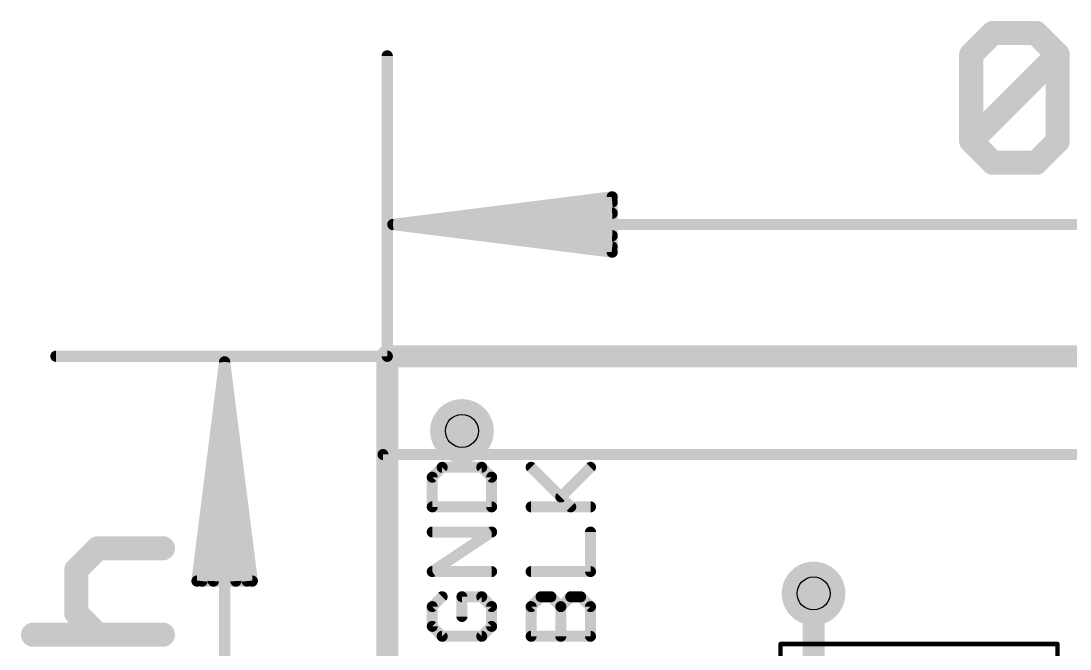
# Model space of a CAD drawing. Extents: x -39 to 68, y -15 to 21.
# Drawn here: x -4.23 to 7.89, y 13.89 to 21.15 of the extents above; entities that cross this region are included whole.
import ezdxf

# ---------------------------------------------------------------- set-up
doc = ezdxf.new("R2010")
doc.units = 0
for name, color, linetype in [('1', 12, 'CONTINUOUS'), ('16', 132, 'CONTINUOUS'), ('18', 110, 'CONTINUOUS'), ('20', 53, 'CONTINUOUS'), ('21', 53, 'CONTINUOUS'), ('22', 53, 'CONTINUOUS'), ('39', 12, 'CONTINUOUS'), ('44', 253, 'CONTINUOUS'), ('47', 253, 'CONTINUOUS')]:
    doc.layers.add(name, color=color, linetype=linetype)

# ---------------------------------------------------------------- blocks, each defined once
blk = doc.blocks.new('ROUNDV')
at = {"const_width": 0.5}
blk.add_lwpolyline([(0, -0.25, 1), (0, 0.25, 1), (0, -0.25)], format="xyb", dxfattribs=at)

msp = doc.modelspace()

# ---------------------------------------------------------------- linework, layer by layer
at = {"layer": '1', "const_width": 0.254}
for points in [[(0, 0), (0, 17.272)], [(0, 17.272), (22.86, 17.272)], [(4.9276, 13.2588), (4.9276, 14.5288)]]:
    msp.add_lwpolyline(points, dxfattribs=at)
at = {"layer": '1', "const_width": 0.127}
for points in [[(0.0635, 17.272, 1), (-0.0635, 17.272)], [(0, 17.3355, 1), (0, 17.2085)], [(4.9911, 14.5288, 1), (4.8641, 14.5288)]]:
    msp.add_lwpolyline(points, format="xyb", dxfattribs=at)
at = {"layer": '16', "const_width": 0.254}
for points in [[(0, 0), (0, 17.272)], [(0, 17.272), (22.86, 17.272)], [(4.9276, 14.5288), (4.9276, 8.636)]]:
    msp.add_lwpolyline(points, dxfattribs=at)
at = {"layer": '16', "const_width": 0.127}
for points in [[(0.0635, 17.272, 1), (-0.0635, 17.272)], [(0, 17.3355, 1), (0, 17.2085)], [(4.9911, 14.5288, 1), (4.8641, 14.5288)]]:
    msp.add_lwpolyline(points, format="xyb", dxfattribs=at)
at = {"layer": '20', "const_width": 0.2032}
for points in [[(0, 0), (0, 17.272)], [(0, 17.272), (22.86, 17.272)]]:
    msp.add_lwpolyline(points, dxfattribs=at)
at = {"layer": '20', "const_width": 0.1016}
for points in [[(0.0508, 17.272, 1), (-0.0508, 17.272)], [(0, 17.3228, 1), (0, 17.2212)]]:
    msp.add_lwpolyline(points, format="xyb", dxfattribs=at)
at = {"layer": '21', "const_width": 0.127}
for points in [[(0.6345, 15.9879), (0.5201, 15.8735)], [(1.0921, 15.9879), (0.6345, 15.9879)], [(1.2065, 15.8735), (1.0921, 15.9879)], [(2.1207, 15.5303), (1.6631, 15.9879)], [(2.0063, 15.6447), (2.3495, 15.9879)], [(0.5201, 15.8735), (0.5201, 15.5303)], [(1.2065, 15.5303), (1.2065, 15.8735)], [(0.5201, 15.5303), (1.2065, 15.5303)], [(1.6631, 15.5303), (2.3495, 15.5303)], [(0.5201, 14.7819), (1.2065, 15.2395)], [(1.2065, 15.2395), (0.5201, 15.2395)], [(2.3495, 14.7819), (2.3495, 15.2395)], [(1.2065, 14.7819), (0.5201, 14.7819)], [(1.6631, 14.7819), (2.3495, 14.7819)], [(0.6345, 14.4911), (0.5201, 14.3767)], [(1.0921, 14.4911), (0.8633, 14.4911)], [(0.8633, 14.4911), (0.8633, 14.2623)], [(1.2065, 14.3767), (1.0921, 14.4911)], [(1.6631, 14.3767), (1.7775, 14.4911)], [(1.7775, 14.4911), (1.8919, 14.4911)], [(1.8919, 14.4911), (2.0063, 14.3767)], [(2.0063, 14.3767), (2.1207, 14.4911)], [(2.1207, 14.4911), (2.2351, 14.4911)], [(2.2351, 14.4911), (2.3495, 14.3767)], [(0.5201, 14.3767), (0.5201, 14.1479)], [(1.2065, 14.1479), (1.2065, 14.3767)], [(1.6631, 14.0335), (1.6631, 14.3767)], [(2.0063, 14.0335), (2.0063, 14.3767)], [(2.3495, 14.3767), (2.3495, 14.0335)], [(0.5201, 14.1479), (0.6345, 14.0335)], [(1.0921, 14.0335), (1.2065, 14.1479)], [(0.6345, 14.0335), (1.0921, 14.0335)], [(2.3495, 14.0335), (1.6631, 14.0335)]]:
    msp.add_lwpolyline(points, dxfattribs=at)
at = {"layer": '21', "const_width": 0.0635}
for points in [[(0.6345, 16.0197, 1), (0.6345, 15.9562)], [(0.657, 15.9655, 1), (0.6121, 16.0104)], [(1.1146, 16.0104, 1), (1.0697, 15.9655)], [(1.0921, 15.9562, 1), (1.0921, 16.0197)], [(1.6856, 16.0104, 1), (1.6407, 15.9655)], [(2.372, 15.9655, 1), (2.327, 16.0104)], [(0.5519, 15.8735, 1), (0.4884, 15.8735)], [(0.4977, 15.896, 1), (0.5426, 15.8511)], [(1.2383, 15.8735, 1), (1.1748, 15.8735)], [(1.184, 15.8511, 1), (1.229, 15.896)], [(1.9839, 15.6672, 1), (2.0288, 15.6223)], [(0.5201, 15.5621, 1), (0.5201, 15.4986)], [(0.4884, 15.5303, 1), (0.5519, 15.5303)], [(1.1748, 15.5303, 1), (1.2383, 15.5303)], [(1.2065, 15.4986, 1), (1.2065, 15.5621)], [(1.6631, 15.5621, 1), (1.6631, 15.4986)], [(2.0983, 15.5079, 1), (2.1432, 15.5528)], [(2.3495, 15.4986, 1), (2.3495, 15.5621)], [(0.5201, 15.2713, 1), (0.5201, 15.2078)], [(1.2241, 15.2131, 1), (1.1889, 15.2659)], [(1.2065, 15.2078, 1), (1.2065, 15.2713)], [(2.3813, 15.2395, 1), (2.3177, 15.2395)], [(0.5201, 14.8137, 1), (0.5201, 14.7502)], [(0.5025, 14.8083, 1), (0.5377, 14.7555)], [(1.2065, 14.7502, 1), (1.2065, 14.8137)], [(1.6631, 14.8137, 1), (1.6631, 14.7502)], [(2.3177, 14.7819, 1), (2.3813, 14.7819)], [(2.3495, 14.7502, 1), (2.3495, 14.8137)], [(0.657, 14.4686, 1), (0.6121, 14.5135)], [(0.8633, 14.5228, 1), (0.8633, 14.4593)], [(0.8951, 14.4911, 1), (0.8316, 14.4911)], [(1.1146, 14.5135, 1), (1.0697, 14.4686)], [(1.0921, 14.4593, 1), (1.0921, 14.5228)], [(1.7775, 14.5228, 1), (1.7775, 14.4593)], [(1.8, 14.4686, 1), (1.7551, 14.5135)], [(1.9144, 14.5135, 1), (1.8695, 14.4686)], [(1.8919, 14.4593, 1), (1.8919, 14.5228)], [(2.1207, 14.5228, 1), (2.1207, 14.4593)], [(2.1432, 14.4686, 1), (2.0983, 14.5135)], [(2.2576, 14.5135, 1), (2.2127, 14.4686)], [(2.2351, 14.4593, 1), (2.2351, 14.5228)], [(0.5519, 14.3767, 1), (0.4884, 14.3767)], [(0.4977, 14.3991, 1), (0.5426, 14.3542)], [(1.2383, 14.3767, 1), (1.1748, 14.3767)], [(1.184, 14.3542, 1), (1.229, 14.3991)], [(1.6949, 14.3767, 1), (1.6314, 14.3767)], [(1.6407, 14.3991, 1), (1.6856, 14.3542)], [(2.0381, 14.3767, 1), (1.9746, 14.3767)], [(1.9839, 14.3991, 1), (2.0288, 14.3542)], [(1.9839, 14.3542, 1), (2.0288, 14.3991)], [(2.3813, 14.3767, 1), (2.3177, 14.3767)], [(2.327, 14.3542, 1), (2.372, 14.3991)], [(0.5426, 14.1703, 1), (0.4977, 14.1254)], [(0.8316, 14.2623, 1), (0.8951, 14.2623)], [(1.229, 14.1254, 1), (1.184, 14.1703)], [(0.4884, 14.1479, 1), (0.5519, 14.1479)], [(0.6345, 14.0653, 1), (0.6345, 14.0017)], [(0.6121, 14.011, 1), (0.657, 14.056)], [(1.0697, 14.056, 1), (1.1146, 14.011)], [(1.0921, 14.0017, 1), (1.0921, 14.0653)], [(1.1748, 14.1479, 1), (1.2383, 14.1479)], [(1.6631, 14.0653, 1), (1.6631, 14.0017)], [(1.6314, 14.0335, 1), (1.6949, 14.0335)], [(1.9746, 14.0335, 1), (2.0381, 14.0335)], [(2.3177, 14.0335, 1), (2.3813, 14.0335)], [(2.3495, 14.0017, 1), (2.3495, 14.0653)]]:
    msp.add_lwpolyline(points, format="xyb", dxfattribs=at)
at = {"layer": '22', "const_width": 0.127}
for points in [[(-0.049, 16.136), (8.451, 16.136)], [(-0.049, 1.136), (-0.049, 16.136)]]:
    msp.add_lwpolyline(points, dxfattribs=at)
at = {"layer": '22', "const_width": 0.0635}
for points in [[(-0.0173, 16.136, 1), (-0.0808, 16.136)], [(-0.049, 16.1677, 1), (-0.049, 16.1043)]]:
    msp.add_lwpolyline(points, format="xyb", dxfattribs=at)
at = {"layer": '39', "const_width": 0.0508}
for points in [[(4.5466, 12.573), (4.5466, 13.9446)], [(4.5466, 13.9446), (7.747, 13.9446)], [(7.747, 13.9446), (7.747, 12.573)]]:
    msp.add_lwpolyline(points, dxfattribs=at)
at = {"layer": '39', "const_width": 0.0254}
for points in [[(4.5593, 13.9446, 1), (4.5339, 13.9446)], [(4.5466, 13.9573, 1), (4.5466, 13.9319)], [(7.7597, 13.9446, 1), (7.7343, 13.9446)], [(7.747, 13.9319, 1), (7.747, 13.9573)]]:
    msp.add_lwpolyline(points, format="xyb", dxfattribs=at)
at = {"layer": '44'}
for centre in [(0.8636, 16.4084), (4.9276, 14.5288)]:
    msp.add_circle(centre, 0.1905, dxfattribs=at)
at = {"layer": '47'}
for points, const_width in [([(6.7497, 20.7601), (6.9997, 21.0101)], 0.2794), ([(6.9997, 21.0101), (7.4997, 21.0101)], 0.2794), ([(7.4997, 21.0101), (7.7496, 20.7601)], 0.2794), ([(6.7497, 19.7602), (6.7497, 20.7601)], 0.2794), ([(6.7497, 19.7602), (7.7496, 20.7601)], 0.2794), ([(7.7496, 20.7601), (7.7496, 19.7602)], 0.2794), ([(0, 17.272), (0, 20.746)], 0.13), ([(6.9997, 19.5102), (6.7497, 19.7602)], 0.2794), ([(7.7496, 19.7602), (7.4997, 19.5102)], 0.2794), ([(7.4997, 19.5102), (6.9997, 19.5102)], 0.2794), ([(0.065, 18.796), (2.6, 19.1152)], 0.13), ([(2.6, 19.1152), (2.6, 18.4768)], 0.13), ([(0.065, 18.796), (2.6, 19.056)], 0.13), ([(0.065, 18.796), (2.6, 18.926)], 0.13), ([(0.065, 18.796), (22.795, 18.796)], 0.13), ([(2.6, 18.4768), (0.065, 18.796)], 0.13), ([(2.6, 18.666), (0.065, 18.796)], 0.13), ([(2.6, 18.536), (0.065, 18.796)], 0.13), ([(0, 17.272), (-3.8296, 17.272)], 0.13), ([(-1.8796, 17.207), (-2.1988, 14.672)], 0.13), ([(-1.8796, 17.207), (-2.1396, 14.672)], 0.13), ([(-1.8796, 17.207), (-2.0096, 14.672)], 0.13), ([(-1.8796, 0.065), (-1.8796, 17.207)], 0.13), ([(-1.5604, 14.672), (-1.8796, 17.207)], 0.13), ([(-1.7496, 14.672), (-1.8796, 17.207)], 0.13), ([(-1.6196, 14.672), (-1.8796, 17.207)], 0.13), ([(-3.5937, 14.8015), (-3.3437, 15.0514)], 0.2794), ([(-3.3437, 15.0514), (-2.5938, 15.0514)], 0.2794), ([(-3.5937, 14.3015), (-3.5937, 14.8015)], 0.2794), ([(-2.1988, 14.672), (-1.5604, 14.672)], 0.13), ([(-3.3437, 14.0515), (-3.5937, 14.3015)], 0.2794), ([(-4.0937, 14.0515), (-2.5938, 14.0515)], 0.2794)]:
    msp.add_lwpolyline(points, dxfattribs=dict(at, const_width=const_width))
for points, const_width in [([(6.9997, 21.0799, 1), (6.9997, 20.9402)], 0.1397), ([(7.0491, 20.9607, 1), (6.9503, 21.0595)], 0.1397), ([(7.5491, 21.0595, 1), (7.4503, 20.9607)], 0.1397), ([(7.4997, 20.9402, 1), (7.4997, 21.0799)], 0.1397), ([(6.7003, 20.8095, 1), (6.7991, 20.7107)], 0.1397), ([(6.8196, 20.7601, 1), (6.6799, 20.7601)], 0.1397), ([(7.8195, 20.7601, 1), (7.6798, 20.7601)], 0.1397), ([(7.799, 20.7107, 1), (7.7003, 20.8095)], 0.1397), ([(7.7003, 20.7107, 1), (7.799, 20.8095)], 0.1397), ([(0.0325, 20.746, 1), (-0.0325, 20.746)], 0.065), ([(6.7991, 19.8096, 1), (6.7003, 19.7108)], 0.1397), ([(7.799, 19.7108, 1), (7.7003, 19.8096)], 0.1397), ([(6.7003, 19.8096, 1), (6.7991, 19.7108)], 0.1397), ([(6.6799, 19.7602, 1), (6.8196, 19.7602)], 0.1397), ([(7.6798, 19.7602, 1), (7.8195, 19.7602)], 0.1397), ([(6.9997, 19.58, 1), (6.9997, 19.4404)], 0.1397), ([(7.4997, 19.4404, 1), (7.4997, 19.58)], 0.1397), ([(6.9503, 19.4608, 1), (7.0491, 19.5596)], 0.1397), ([(7.4503, 19.5596, 1), (7.5491, 19.4608)], 0.1397), ([(2.6325, 19.1152, 1), (2.5675, 19.1152)], 0.065), ([(2.6041, 19.083, 1), (2.5959, 19.1475)], 0.065), ([(2.6033, 19.0237, 1), (2.5967, 19.0883)], 0.065), ([(2.6017, 18.8935, 1), (2.5983, 18.9585)], 0.065), ([(0.065, 18.8285, 1), (0.065, 18.7635)], 0.065), ([(0.0691, 18.8282, 1), (0.0609, 18.7638)], 0.065), ([(0.0633, 18.8285, 1), (0.0667, 18.7635)], 0.065), ([(0.0667, 18.8285, 1), (0.0633, 18.7635)], 0.065), ([(0.0683, 18.8283, 1), (0.0617, 18.7637)], 0.065), ([(0.0617, 18.8283, 1), (0.0683, 18.7637)], 0.065), ([(0.0609, 18.8282, 1), (0.0691, 18.7638)], 0.065), ([(2.5983, 18.6335, 1), (2.6017, 18.6985)], 0.065), ([(2.5967, 18.5037, 1), (2.6033, 18.5683)], 0.065), ([(2.5675, 18.4768, 1), (2.6325, 18.4768)], 0.065), ([(2.5959, 18.4445, 1), (2.6041, 18.509)], 0.065), ([(-3.8296, 17.3045, 1), (-3.8296, 17.2395)], 0.065), ([(-1.8471, 17.207, 1), (-1.9121, 17.207)], 0.065), ([(-1.8474, 17.2111, 1), (-1.9118, 17.2029)], 0.065), ([(-1.8471, 17.2053, 1), (-1.9121, 17.2087)], 0.065), ([(-1.8471, 17.2087, 1), (-1.9121, 17.2053)], 0.065), ([(-1.8473, 17.2103, 1), (-1.9119, 17.2037)], 0.065), ([(-1.8473, 17.2037, 1), (-1.9119, 17.2103)], 0.065), ([(-1.8474, 17.2029, 1), (-1.9118, 17.2111)], 0.065), ([(-0.0325, 17.272, 1), (0.0325, 17.272)], 0.065), ([(0, 17.2395, 1), (0, 17.3045)], 0.065), ([(-3.3437, 15.1213, 1), (-3.3437, 14.9816)], 0.1397), ([(-3.2943, 15.0021, 1), (-3.3931, 15.1008)], 0.1397), ([(-2.5938, 14.9816, 1), (-2.5938, 15.1213)], 0.1397), ([(-3.5239, 14.8015, 1), (-3.6636, 14.8015)], 0.1397), ([(-3.6431, 14.8509, 1), (-3.5443, 14.7521)], 0.1397), ([(-2.2311, 14.6761, 1), (-2.1666, 14.6679)], 0.065), ([(-2.1988, 14.7045, 1), (-2.1988, 14.6395)], 0.065), ([(-2.1719, 14.6753, 1), (-2.1073, 14.6687)], 0.065), ([(-2.0421, 14.6737, 1), (-1.9771, 14.6703)], 0.065), ([(-1.7821, 14.6703, 1), (-1.7171, 14.6737)], 0.065), ([(-1.6519, 14.6687, 1), (-1.5873, 14.6753)], 0.065), ([(-1.5926, 14.6679, 1), (-1.5281, 14.6761)], 0.065), ([(-1.5604, 14.6395, 1), (-1.5604, 14.7045)], 0.065), ([(-3.5443, 14.3509, 1), (-3.6431, 14.2521)], 0.1397), ([(-3.6636, 14.3015, 1), (-3.5239, 14.3015)], 0.1397), ([(-4.0937, 14.1214, 1), (-4.0937, 13.9817)], 0.1397), ([(-2.5938, 13.9817, 1), (-2.5938, 14.1214)], 0.1397), ([(-3.3931, 14.0021, 1), (-3.2943, 14.1009)], 0.1397)]:
    msp.add_lwpolyline(points, format="xyb", dxfattribs=dict(at, const_width=const_width))

# ---------------------------------------------------------------- block references
at = {"layer": '18', "xscale": 0.7366, "yscale": 0.7366}
for p in [(0.8636, 16.4084), (0.8636, 16.4084), (4.9276, 14.5288), (4.9276, 14.5288)]:
    msp.add_blockref('ROUNDV', p, dxfattribs=at)

doc.saveas('drawing.dxf')
